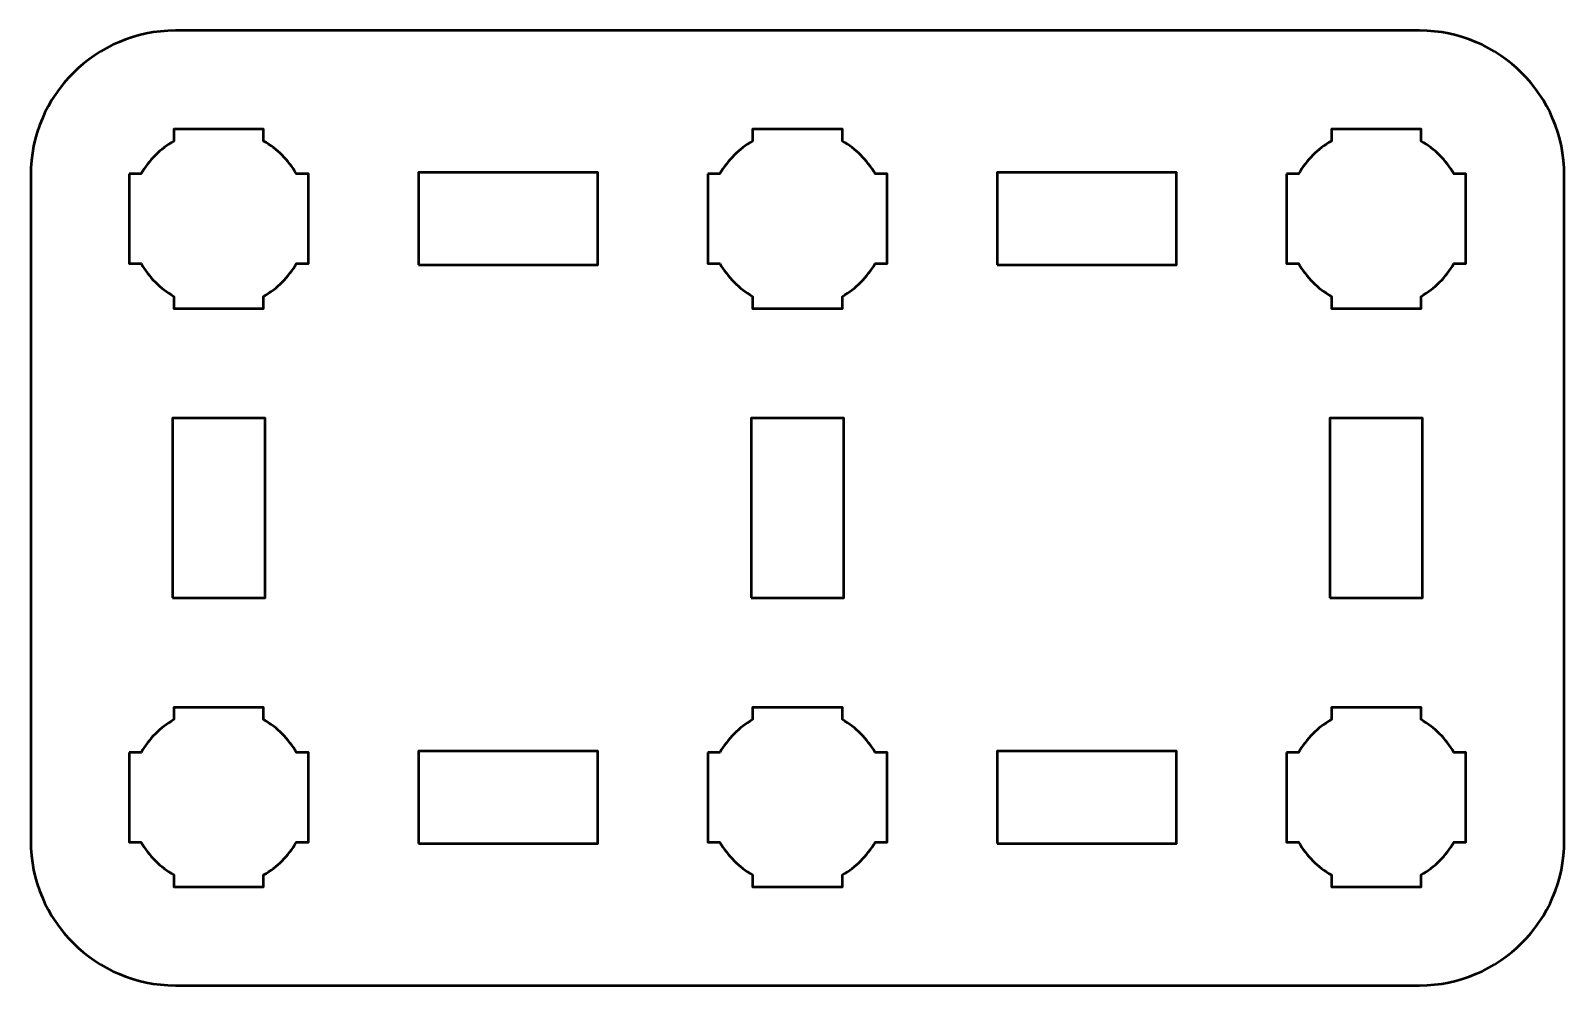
# Model space of a CAD drawing. Header units: centimetres. Extents: x -13.15 to -7.85, y -16.5 to -13.2.
import ezdxf

# ---------------------------------------------------------------- set-up
doc = ezdxf.new("R2010")
doc.units = ezdxf.units.CM
doc.header["$MEASUREMENT"] = 0
doc.layers.add('Layer 1', color=7, linetype='Continuous')

msp = doc.modelspace()

# ---------------------------------------------------------------- linework, layer by layer
at = {"layer": 'Layer 1', "color": 250, "lineweight": 53}
for points in [[(-11.81, -14.01), (-11.19, -14.01), (-11.19, -13.69), (-11.81, -13.69), (-11.81, -14.01)], [(-9.81, -14.01), (-9.19, -14.01), (-9.19, -13.69), (-9.81, -13.69), (-9.81, -14.01)], [(-12.66, -15.16), (-12.34, -15.16), (-12.34, -14.54), (-12.66, -14.54), (-12.66, -15.16)], [(-10.66, -15.16), (-10.34, -15.16), (-10.34, -14.54), (-10.66, -14.54), (-10.66, -15.16)], [(-8.66, -15.16), (-8.34, -15.16), (-8.34, -14.54), (-8.66, -14.54), (-8.66, -15.16)], [(-11.81, -16.01), (-11.19, -16.01), (-11.19, -15.69), (-11.81, -15.69), (-11.81, -16.01)], [(-9.81, -16.01), (-9.19, -16.01), (-9.19, -15.69), (-9.81, -15.69), (-9.81, -16.01)]]:
    msp.add_lwpolyline(points, close=True, dxfattribs=at)
msp.add_open_spline([(-13.15, -16), (-13.15, -16), (-13.15, -13.7), (-13.15, -13.7), (-13.15, -13.7), (-13.15, -13.42391), (-12.92609, -13.2), (-12.65, -13.2), (-12.65, -13.2), (-12.65, -13.2), (-8.35, -13.2), (-8.35, -13.2), (-8.35, -13.2), (-8.07391, -13.2), (-7.85, -13.42391), (-7.85, -13.7), (-7.85, -13.7), (-7.85, -13.7), (-7.85, -16), (-7.85, -16), (-7.85, -16), (-7.85, -16.27609), (-8.07391, -16.5), (-8.35, -16.5), (-8.35, -16.5), (-8.35, -16.5), (-12.65, -16.5), (-12.65, -16.5), (-12.65, -16.5), (-12.92609, -16.5), (-13.15, -16.27609), (-13.15, -16)], degree=3, knots=[0, 0, 0, 0, 0.125, 0.125, 0.125, 0.125, 0.25, 0.25, 0.25, 0.25, 0.375, 0.375, 0.375, 0.375, 0.5, 0.5, 0.5, 0.5, 0.625, 0.625, 0.625, 0.625, 0.75, 0.75, 0.75, 0.75, 0.875, 0.875, 0.875, 0.875, 1, 1, 1, 1], dxfattribs=at)
at = {"layer": 'Layer 1', "lineweight": 53}
for points in [[(-12.81, -13.695), (-12.81, -13.695), (-12.76851, -13.695), (-12.76851, -13.695), (-12.76851, -13.695), (-12.74128, -13.64795), (-12.70205, -13.60872), (-12.655, -13.58149), (-12.655, -13.58149), (-12.655, -13.58149), (-12.655, -13.54), (-12.655, -13.54), (-12.655, -13.54), (-12.655, -13.54), (-12.5, -13.54), (-12.5, -13.54), (-12.5, -13.54), (-12.5, -13.54), (-12.345, -13.54), (-12.345, -13.54), (-12.345, -13.54), (-12.345, -13.54), (-12.345, -13.58149), (-12.345, -13.58149), (-12.345, -13.58149), (-12.29795, -13.60872), (-12.25872, -13.64795), (-12.23149, -13.695), (-12.23149, -13.695), (-12.23149, -13.695), (-12.19, -13.695), (-12.19, -13.695), (-12.19, -13.695), (-12.19, -13.695), (-12.19, -13.85), (-12.19, -13.85), (-12.19, -13.85), (-12.19, -13.85), (-12.19, -14.005), (-12.19, -14.005), (-12.19, -14.005), (-12.19, -14.005), (-12.23149, -14.005), (-12.23149, -14.005), (-12.23149, -14.005), (-12.25872, -14.05205), (-12.29795, -14.09128), (-12.345, -14.11851), (-12.345, -14.11851), (-12.345, -14.11851), (-12.345, -14.16), (-12.345, -14.16), (-12.345, -14.16), (-12.345, -14.16), (-12.5, -14.16), (-12.5, -14.16), (-12.5, -14.16), (-12.5, -14.16), (-12.655, -14.16), (-12.655, -14.16), (-12.655, -14.16), (-12.655, -14.16), (-12.655, -14.11851), (-12.655, -14.11851), (-12.655, -14.11851), (-12.70205, -14.09128), (-12.74128, -14.05205), (-12.76851, -14.005), (-12.76851, -14.005), (-12.76851, -14.005), (-12.81, -14.005), (-12.81, -14.005), (-12.81, -14.005), (-12.81, -14.005), (-12.81, -13.85), (-12.81, -13.85), (-12.81, -13.85), (-12.81, -13.85), (-12.81, -13.695), (-12.81, -13.695)], [(-10.81, -13.695), (-10.81, -13.695), (-10.76851, -13.695), (-10.76851, -13.695), (-10.76851, -13.695), (-10.74128, -13.64795), (-10.70205, -13.60872), (-10.655, -13.58149), (-10.655, -13.58149), (-10.655, -13.58149), (-10.655, -13.54), (-10.655, -13.54), (-10.655, -13.54), (-10.655, -13.54), (-10.5, -13.54), (-10.5, -13.54), (-10.5, -13.54), (-10.5, -13.54), (-10.345, -13.54), (-10.345, -13.54), (-10.345, -13.54), (-10.345, -13.54), (-10.345, -13.58149), (-10.345, -13.58149), (-10.345, -13.58149), (-10.29795, -13.60872), (-10.25872, -13.64795), (-10.23149, -13.695), (-10.23149, -13.695), (-10.23149, -13.695), (-10.19, -13.695), (-10.19, -13.695), (-10.19, -13.695), (-10.19, -13.695), (-10.19, -13.85), (-10.19, -13.85), (-10.19, -13.85), (-10.19, -13.85), (-10.19, -14.005), (-10.19, -14.005), (-10.19, -14.005), (-10.19, -14.005), (-10.23149, -14.005), (-10.23149, -14.005), (-10.23149, -14.005), (-10.25872, -14.05205), (-10.29795, -14.09128), (-10.345, -14.11851), (-10.345, -14.11851), (-10.345, -14.11851), (-10.345, -14.16), (-10.345, -14.16), (-10.345, -14.16), (-10.345, -14.16), (-10.5, -14.16), (-10.5, -14.16), (-10.5, -14.16), (-10.5, -14.16), (-10.655, -14.16), (-10.655, -14.16), (-10.655, -14.16), (-10.655, -14.16), (-10.655, -14.11851), (-10.655, -14.11851), (-10.655, -14.11851), (-10.70205, -14.09128), (-10.74128, -14.05205), (-10.76851, -14.005), (-10.76851, -14.005), (-10.76851, -14.005), (-10.81, -14.005), (-10.81, -14.005), (-10.81, -14.005), (-10.81, -14.005), (-10.81, -13.85), (-10.81, -13.85), (-10.81, -13.85), (-10.81, -13.85), (-10.81, -13.695), (-10.81, -13.695)], [(-8.81, -13.695), (-8.81, -13.695), (-8.76851, -13.695), (-8.76851, -13.695), (-8.76851, -13.695), (-8.74128, -13.64795), (-8.70205, -13.60872), (-8.655, -13.58149), (-8.655, -13.58149), (-8.655, -13.58149), (-8.655, -13.54), (-8.655, -13.54), (-8.655, -13.54), (-8.655, -13.54), (-8.5, -13.54), (-8.5, -13.54), (-8.5, -13.54), (-8.5, -13.54), (-8.345, -13.54), (-8.345, -13.54), (-8.345, -13.54), (-8.345, -13.54), (-8.345, -13.58149), (-8.345, -13.58149), (-8.345, -13.58149), (-8.29795, -13.60872), (-8.25872, -13.64795), (-8.23149, -13.695), (-8.23149, -13.695), (-8.23149, -13.695), (-8.19, -13.695), (-8.19, -13.695), (-8.19, -13.695), (-8.19, -13.695), (-8.19, -13.85), (-8.19, -13.85), (-8.19, -13.85), (-8.19, -13.85), (-8.19, -14.005), (-8.19, -14.005), (-8.19, -14.005), (-8.19, -14.005), (-8.23149, -14.005), (-8.23149, -14.005), (-8.23149, -14.005), (-8.25872, -14.05205), (-8.29795, -14.09128), (-8.345, -14.11851), (-8.345, -14.11851), (-8.345, -14.11851), (-8.345, -14.16), (-8.345, -14.16), (-8.345, -14.16), (-8.345, -14.16), (-8.5, -14.16), (-8.5, -14.16), (-8.5, -14.16), (-8.5, -14.16), (-8.655, -14.16), (-8.655, -14.16), (-8.655, -14.16), (-8.655, -14.16), (-8.655, -14.11851), (-8.655, -14.11851), (-8.655, -14.11851), (-8.70205, -14.09128), (-8.74128, -14.05205), (-8.76851, -14.005), (-8.76851, -14.005), (-8.76851, -14.005), (-8.81, -14.005), (-8.81, -14.005), (-8.81, -14.005), (-8.81, -14.005), (-8.81, -13.85), (-8.81, -13.85), (-8.81, -13.85), (-8.81, -13.85), (-8.81, -13.695), (-8.81, -13.695)], [(-12.81, -15.695), (-12.81, -15.695), (-12.76851, -15.695), (-12.76851, -15.695), (-12.76851, -15.695), (-12.74128, -15.64795), (-12.70205, -15.60872), (-12.655, -15.58149), (-12.655, -15.58149), (-12.655, -15.58149), (-12.655, -15.54), (-12.655, -15.54), (-12.655, -15.54), (-12.655, -15.54), (-12.5, -15.54), (-12.5, -15.54), (-12.5, -15.54), (-12.5, -15.54), (-12.345, -15.54), (-12.345, -15.54), (-12.345, -15.54), (-12.345, -15.54), (-12.345, -15.58149), (-12.345, -15.58149), (-12.345, -15.58149), (-12.29795, -15.60872), (-12.25872, -15.64795), (-12.23149, -15.695), (-12.23149, -15.695), (-12.23149, -15.695), (-12.19, -15.695), (-12.19, -15.695), (-12.19, -15.695), (-12.19, -15.695), (-12.19, -15.85), (-12.19, -15.85), (-12.19, -15.85), (-12.19, -15.85), (-12.19, -16.005), (-12.19, -16.005), (-12.19, -16.005), (-12.19, -16.005), (-12.23149, -16.005), (-12.23149, -16.005), (-12.23149, -16.005), (-12.25872, -16.05205), (-12.29795, -16.09128), (-12.345, -16.11851), (-12.345, -16.11851), (-12.345, -16.11851), (-12.345, -16.16), (-12.345, -16.16), (-12.345, -16.16), (-12.345, -16.16), (-12.5, -16.16), (-12.5, -16.16), (-12.5, -16.16), (-12.5, -16.16), (-12.655, -16.16), (-12.655, -16.16), (-12.655, -16.16), (-12.655, -16.16), (-12.655, -16.11851), (-12.655, -16.11851), (-12.655, -16.11851), (-12.70205, -16.09128), (-12.74128, -16.05205), (-12.76851, -16.005), (-12.76851, -16.005), (-12.76851, -16.005), (-12.81, -16.005), (-12.81, -16.005), (-12.81, -16.005), (-12.81, -16.005), (-12.81, -15.85), (-12.81, -15.85), (-12.81, -15.85), (-12.81, -15.85), (-12.81, -15.695), (-12.81, -15.695)], [(-10.81, -15.695), (-10.81, -15.695), (-10.76851, -15.695), (-10.76851, -15.695), (-10.76851, -15.695), (-10.74128, -15.64795), (-10.70205, -15.60872), (-10.655, -15.58149), (-10.655, -15.58149), (-10.655, -15.58149), (-10.655, -15.54), (-10.655, -15.54), (-10.655, -15.54), (-10.655, -15.54), (-10.5, -15.54), (-10.5, -15.54), (-10.5, -15.54), (-10.5, -15.54), (-10.345, -15.54), (-10.345, -15.54), (-10.345, -15.54), (-10.345, -15.54), (-10.345, -15.58149), (-10.345, -15.58149), (-10.345, -15.58149), (-10.29795, -15.60872), (-10.25872, -15.64795), (-10.23149, -15.695), (-10.23149, -15.695), (-10.23149, -15.695), (-10.19, -15.695), (-10.19, -15.695), (-10.19, -15.695), (-10.19, -15.695), (-10.19, -15.85), (-10.19, -15.85), (-10.19, -15.85), (-10.19, -15.85), (-10.19, -16.005), (-10.19, -16.005), (-10.19, -16.005), (-10.19, -16.005), (-10.23149, -16.005), (-10.23149, -16.005), (-10.23149, -16.005), (-10.25872, -16.05205), (-10.29795, -16.09128), (-10.345, -16.11851), (-10.345, -16.11851), (-10.345, -16.11851), (-10.345, -16.16), (-10.345, -16.16), (-10.345, -16.16), (-10.345, -16.16), (-10.5, -16.16), (-10.5, -16.16), (-10.5, -16.16), (-10.5, -16.16), (-10.655, -16.16), (-10.655, -16.16), (-10.655, -16.16), (-10.655, -16.16), (-10.655, -16.11851), (-10.655, -16.11851), (-10.655, -16.11851), (-10.70205, -16.09128), (-10.74128, -16.05205), (-10.76851, -16.005), (-10.76851, -16.005), (-10.76851, -16.005), (-10.81, -16.005), (-10.81, -16.005), (-10.81, -16.005), (-10.81, -16.005), (-10.81, -15.85), (-10.81, -15.85), (-10.81, -15.85), (-10.81, -15.85), (-10.81, -15.695), (-10.81, -15.695)], [(-8.81, -15.695), (-8.81, -15.695), (-8.76851, -15.695), (-8.76851, -15.695), (-8.76851, -15.695), (-8.74128, -15.64795), (-8.70205, -15.60872), (-8.655, -15.58149), (-8.655, -15.58149), (-8.655, -15.58149), (-8.655, -15.54), (-8.655, -15.54), (-8.655, -15.54), (-8.655, -15.54), (-8.5, -15.54), (-8.5, -15.54), (-8.5, -15.54), (-8.5, -15.54), (-8.345, -15.54), (-8.345, -15.54), (-8.345, -15.54), (-8.345, -15.54), (-8.345, -15.58149), (-8.345, -15.58149), (-8.345, -15.58149), (-8.29795, -15.60872), (-8.25872, -15.64795), (-8.23149, -15.695), (-8.23149, -15.695), (-8.23149, -15.695), (-8.19, -15.695), (-8.19, -15.695), (-8.19, -15.695), (-8.19, -15.695), (-8.19, -15.85), (-8.19, -15.85), (-8.19, -15.85), (-8.19, -15.85), (-8.19, -16.005), (-8.19, -16.005), (-8.19, -16.005), (-8.19, -16.005), (-8.23149, -16.005), (-8.23149, -16.005), (-8.23149, -16.005), (-8.25872, -16.05205), (-8.29795, -16.09128), (-8.345, -16.11851), (-8.345, -16.11851), (-8.345, -16.11851), (-8.345, -16.16), (-8.345, -16.16), (-8.345, -16.16), (-8.345, -16.16), (-8.5, -16.16), (-8.5, -16.16), (-8.5, -16.16), (-8.5, -16.16), (-8.655, -16.16), (-8.655, -16.16), (-8.655, -16.16), (-8.655, -16.16), (-8.655, -16.11851), (-8.655, -16.11851), (-8.655, -16.11851), (-8.70205, -16.09128), (-8.74128, -16.05205), (-8.76851, -16.005), (-8.76851, -16.005), (-8.76851, -16.005), (-8.81, -16.005), (-8.81, -16.005), (-8.81, -16.005), (-8.81, -16.005), (-8.81, -15.85), (-8.81, -15.85), (-8.81, -15.85), (-8.81, -15.85), (-8.81, -15.695), (-8.81, -15.695)]]:
    msp.add_open_spline(points, degree=3, knots=[0, 0, 0, 0, 0.05, 0.05, 0.05, 0.05, 0.1, 0.1, 0.1, 0.1, 0.15, 0.15, 0.15, 0.15, 0.2, 0.2, 0.2, 0.2, 0.25, 0.25, 0.25, 0.25, 0.3, 0.3, 0.3, 0.3, 0.35, 0.35, 0.35, 0.35, 0.4, 0.4, 0.4, 0.4, 0.45, 0.45, 0.45, 0.45, 0.5, 0.5, 0.5, 0.5, 0.55, 0.55, 0.55, 0.55, 0.6, 0.6, 0.6, 0.6, 0.65, 0.65, 0.65, 0.65, 0.7, 0.7, 0.7, 0.7, 0.75, 0.75, 0.75, 0.75, 0.8, 0.8, 0.8, 0.8, 0.85, 0.85, 0.85, 0.85, 0.9, 0.9, 0.9, 0.9, 0.95, 0.95, 0.95, 0.95, 1, 1, 1, 1], dxfattribs=at)

doc.saveas('drawing.dxf')
